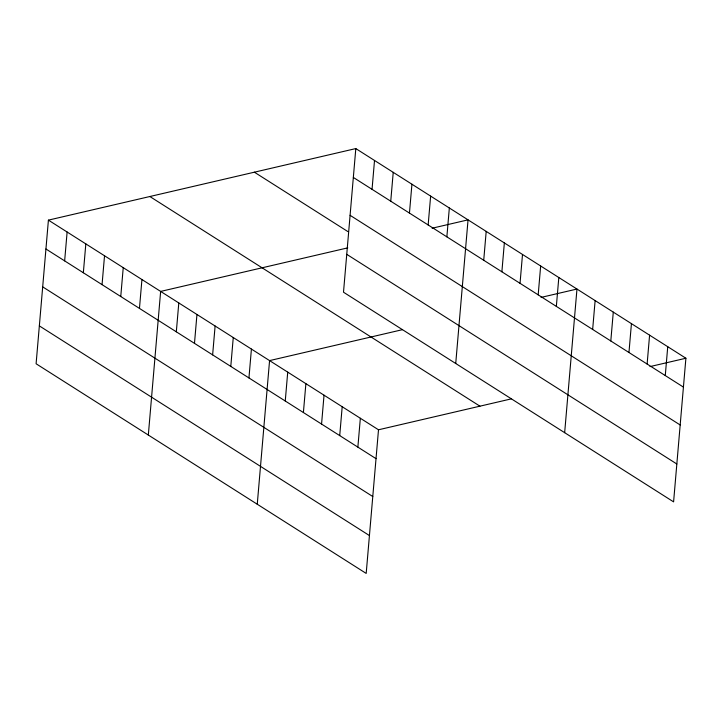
<?xml version="1.0" encoding="UTF-8"?>
<svg xmlns="http://www.w3.org/2000/svg" width="722" height="722" viewBox="0 0 722 722"><rect width="100%" height="100%" fill="white"/><g stroke="black" fill="none" stroke-linecap="round" stroke-linejoin="round"><path stroke-width="1.08" d="M48.41 220.129L36.1 363.762L366.189 573.421L378.499 429.789L48.41 220.129L355.811 148.579L685.9 358.238L673.59 501.871L343.501 292.211L355.811 148.579M64.646 260.877L67.119 232.015M83.346 272.754L85.828 243.892M102.055 284.639L104.528 255.778M120.755 296.516L123.236 267.654M139.463 308.402L141.936 279.531M148.326 435.05L160.645 291.417L347.787 247.854M176.321 331.813L178.794 302.951M194.48 343.347L196.953 314.476M212.629 354.872L215.111 326.01M230.787 366.406L233.26 337.544M248.946 377.94L251.418 349.069M257.258 504.236L269.568 360.603L402.371 329.692M285.253 400.999L287.726 372.137M303.402 412.533L305.884 383.671M321.561 424.067L324.034 395.196M339.719 435.592L342.192 406.73M372.047 189.317L374.519 160.455M357.868 447.126L360.341 418.264M390.746 201.203L393.228 172.332M409.455 213.08L411.928 184.218M428.155 224.966L430.637 196.095M446.864 236.843L449.337 207.981M455.726 363.491L468.046 219.858L432.117 228.224M483.722 260.254L486.195 231.392M501.88 271.788L504.353 242.926M520.03 283.322L522.511 254.451M538.188 294.847L540.661 265.985M556.346 306.381L558.819 277.519M564.658 432.677L576.968 289.044L541.049 297.41M592.654 329.44L595.127 300.578M610.803 340.974L613.285 312.112M628.961 352.507L631.434 323.646M647.12 364.041L649.592 335.17M665.269 375.566L667.742 346.704M378.499 429.789L511.293 398.878M649.971 366.595L685.9 358.238M353.338 177.441L683.427 387.1M350.089 215.309L680.178 424.978M254.37 172.188L347.896 231.591M346.75 254.334L676.83 463.993M149.86 196.519L479.94 406.179M45.937 249L376.027 458.66M42.688 286.869L372.778 496.528M39.349 325.893L369.429 535.553"/></g></svg>
